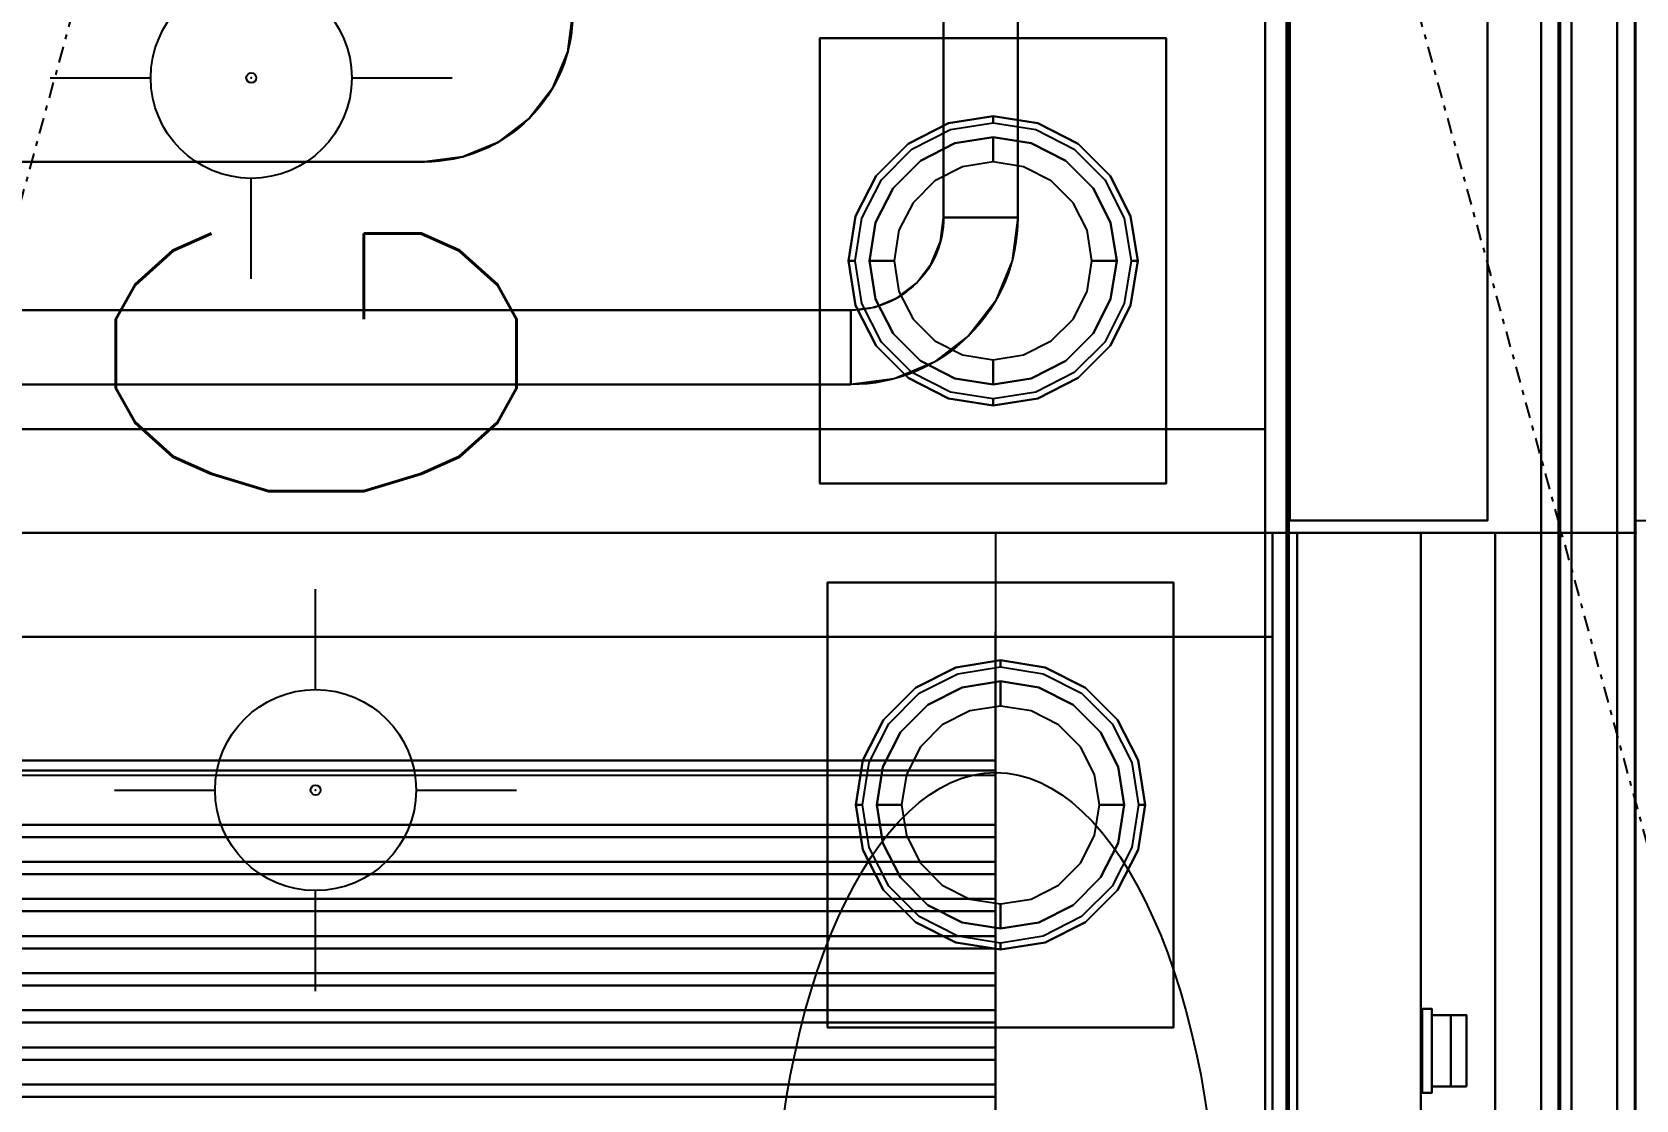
# Model space of a CAD drawing. Header units: millimetres. Extents: x 45 to 25350, y 77 to 5059.
# Drawn here: x 22190.57 to 22223, y 3807.63 to 3829.22 of the extents above; entities that cross this region are included whole.
import ezdxf

# ---------------------------------------------------------------- set-up
doc = ezdxf.new("R2010")
doc.units = ezdxf.units.MM
doc.header["$LTSCALE"] = 5
doc.linetypes.add('TRATTEGGIATA', pattern=[19.05, 12.7, -6.35])
doc.linetypes.add('TRATTO-PUNTO', pattern=[1, 0.5, -0.25, 0, -0.25])
for name, color, linetype in [('200-EquipBlack-3d', 250, 'Continuous'), ('200-EquipBlu-3d', 5, 'Continuous'), ('200-EquipBorder-2d', 9, 'Continuous'), ('200-EquipDoors-2d', 252, 'Continuous'), ('200-EquipGreen-3d', 3, 'Continuous'), ('200-EquipInternal-2d', 252, 'Continuous'), ('200-EquipRed-3d', 1, 'Continuous'), ('200-EquipSteel-3d', 9, 'Continuous'), ('250-Cwater-2d', 160, 'Continuous'), ('250-Gas-2D', 50, 'Continuous')]:
    doc.layers.add(name, color=color, linetype=linetype)
doc.layers.add('200-InsPoint-3D', color=3, linetype='Continuous', plot=False)
doc.styles.add('SIMPLEX', font='simplex')

# ---------------------------------------------------------------- blocks, each defined once
blk = doc.blocks.new('ELECTROLUX-MC7-PGRILL-HP-800')
at = {"layer": '200-EquipBlack-3d'}
for points in [[(751, -94, 930), (751, -600.5, 930), (576, -600.5, 930), (576, -94, 930)], [(751, -94, 900), (751, -600.5, 900), (576, -600.5, 900), (576, -94, 900)], [(686, -600.5, 930), (686, -94, 930), (696, -94, 930), (696, -600.5, 930)], [(686, -600.5, 930), (688.5, -600.5, 940), (688.5, -94, 940), (686, -94, 930)], [(688.5, -600.5, 940), (693.5, -600.5, 940), (693.5, -94, 940), (688.5, -94, 940)], [(696, -600.5, 930), (696, -94, 930), (693.5, -94, 940), (693.5, -600.5, 940)], [(701, -600.5, 930), (701, -94, 930), (711, -94, 930), (711, -600.5, 930)], [(701, -600.5, 930), (703.5, -600.5, 940), (703.5, -94, 940), (701, -94, 930)], [(703.5, -600.5, 940), (708.5, -600.5, 940), (708.5, -94, 940), (703.5, -94, 940)], [(711, -600.5, 930), (711, -94, 930), (708.5, -94, 940), (708.5, -600.5, 940)], [(716, -600.5, 930), (716, -94, 930), (726, -94, 930), (726, -600.5, 930)], [(716, -600.5, 930), (718.5, -600.5, 940), (718.5, -94, 940), (716, -94, 930)], [(718.5, -600.5, 940), (723.5, -600.5, 940), (723.5, -94, 940), (718.5, -94, 940)], [(726, -600.5, 930), (726, -94, 930), (723.5, -94, 940), (723.5, -600.5, 940)], [(731, -600.5, 930), (731, -94, 930), (741, -94, 930), (741, -600.5, 930)], [(731, -600.5, 930), (733.5, -600.5, 940), (733.5, -94, 940), (731, -94, 930)], [(733.5, -600.5, 940), (738.5, -600.5, 940), (738.5, -94, 940), (733.5, -94, 940)], [(741, -600.5, 930), (741, -94, 930), (738.5, -94, 940), (738.5, -600.5, 940)], [(576, -600.5, 930), (576, -600.5, 900), (751, -600.5, 900), (751, -600.5, 930)], [(686, -600.5, 930), (688.5, -600.5, 940), (693.5, -600.5, 940), (696, -600.5, 930)], [(701, -600.5, 930), (703.5, -600.5, 940), (708.5, -600.5, 940), (711, -600.5, 930)], [(716, -600.5, 930), (718.5, -600.5, 940), (723.5, -600.5, 940), (726, -600.5, 930)], [(731, -600.5, 930), (733.5, -600.5, 940), (738.5, -600.5, 940), (741, -600.5, 930)]]:
    blk.add_3dface(points, dxfattribs=at)
at = {"layer": '200-EquipInternal-2d'}
for p, q in [((686, -600.5), (686, -94)), ((696, -94), (696, -600.5)), ((701, -600.5), (701, -94)), ((711, -94), (711, -600.5)), ((716, -600.5), (716, -94)), ((726, -94), (726, -600.5)), ((731, -600.5), (731, -94)), ((741, -94), (741, -600.5)), ((751, -94), (751, -600.5)), ((800, -600.5), (0, -600.5)), ((800, -600.5), (0, -600.5)), ((751, -600.5), (566, -600.5)), ((566, -600.5), (751, -600.5)), ((576, -600.5), (751, -600.5)), ((595, -600.5), (780, -600.5))]:
    blk.add_line(p, q, dxfattribs=at)
at = {"layer": '200-EquipSteel-3d'}
for points in [[(0, -655, 900), (800, -655, 900), (800, -80.5, 900), (0, -80.5, 900)], [(752, -600.5, 900), (752, -82, 900), (754, -82, 900), (754, -600.5, 900)], [(752, -82, 1005), (752, -600.5, 985), (754, -600.5, 985), (754, -82, 1005)], [(752, -82, 900), (752, -82, 1005), (752, -600.5, 985), (752, -600.5, 900)], [(754, -82, 900), (754, -82, 1005), (754, -600.5, 985), (754, -600.5, 900)], [(752, -600.5, 985), (752, -600.5, 900), (754, -600.5, 900), (754, -600.5, 985)]]:
    blk.add_3dface(points, dxfattribs=at)
blk = doc.blocks.new('ELECTROLUX-MC-CRUSCOTTO800')
at = {"layer": '200-EquipBorder-2d'}
for p in [(800, 0), (0, -75)]:
    blk.add_line(p, (800, -75), dxfattribs=at)
at = {"layer": '200-EquipSteel-3d'}
for points in [[(0, -55.83, 654.41), (0, 0, 660.54), (800, 0, 660.54), (800, -55.83, 654.41)], [(0, 0, 660.54), (0, 0, 900), (800, 0, 900), (800, 0, 660.54)], [(0, 0, 900), (0, -62, 900), (800, -62, 900), (800, 0, 900)], [(0, -4.32, 810.26), (0, -59.37, 692.2), (800, -59.37, 692.2), (800, -4.32, 810.26)], [(0, -71.19, 877.81), (0, -4.82, 813.08), (800, -4.82, 813.08), (800, -71.19, 877.81)], [(0, -59.7, 690.72), (0, -59.7, 657.89), (800, -59.7, 657.89), (800, -59.7, 690.72)], [(0, -74.75, 884.46), (0, -71.19, 877.81), (800, -71.19, 877.81), (800, -74.75, 884.46)]]:
    blk.add_3dface(points, dxfattribs=at)
for points, invisible_edges in [([(0, -4.12, 811.75), (0, -4.1, 810.99), (800, -4.1, 810.99), (800, -4.12, 811.75)], 10), ([(0, -4.1, 810.99), (0, -4.32, 810.26), (800, -4.32, 810.26), (800, -4.1, 810.99)], 8), ([(0, -4.36, 812.47), (0, -4.12, 811.75), (800, -4.12, 811.75), (800, -4.36, 812.47)], 10), ([(0, -4.82, 813.08), (0, -4.36, 812.47), (800, -4.36, 812.47), (800, -4.82, 813.08)], 2), ([(0, -57.28, 654.56), (0, -55.83, 654.41), (800, -55.83, 654.41), (800, -57.28, 654.56)], 8), ([(0, -58.54, 655.29), (0, -57.28, 654.56), (800, -57.28, 654.56), (800, -58.54, 655.29)], 10), ([(0, -59.4, 656.46), (0, -58.54, 655.29), (800, -58.54, 655.29), (800, -59.4, 656.46)], 10), ([(0, -59.37, 692.2), (0, -59.51, 691.85), (800, -59.51, 691.85), (800, -59.37, 692.2)], 2), ([(0, -59.7, 657.89), (0, -59.4, 656.46), (800, -59.4, 656.46), (800, -59.7, 657.89)], 2), ([(0, -59.51, 691.85), (0, -59.62, 691.48), (800, -59.62, 691.48), (800, -59.51, 691.85)], 10), ([(0, -59.62, 691.48), (0, -59.68, 691.11), (800, -59.68, 691.11), (800, -59.62, 691.48)], 10), ([(0, -59.68, 691.11), (0, -59.7, 690.72), (800, -59.7, 690.72), (800, -59.68, 691.11)], 8), ([(0, -62, 900), (0, -69.22, 897.81), (800, -69.22, 897.81), (800, -62, 900)], 2), ([(0, -69.22, 897.81), (0, -74.01, 891.97), (800, -74.01, 891.97), (800, -69.22, 897.81)], 10), ([(0, -74.01, 891.97), (0, -74.75, 884.46), (800, -74.75, 884.46), (800, -74.01, 891.97)], 8)]:
    blk.add_3dface(points, dxfattribs=dict(at, invisible_edges=invisible_edges))
at = {"layer": '200-InsPoint-3D'}
blk.add_point((800, -75), dxfattribs=at)
blk = doc.blocks.new('ELECTROLUX-MC7-BODY800X250')
at = {"layer": '200-EquipBorder-2d'}
blk.add_line((800, 0), (800, -655), dxfattribs=at)
at = {"layer": '200-EquipSteel-3d'}
for points, invisible_edges in [([(800, -655, 650), (800, -102, 724), (800, -2, 900), (800, -655, 900)], 3), ([(800, -102, 724), (800, -655, 650), (800, -102, 650)], 1)]:
    blk.add_3dface(points, dxfattribs=dict(at, invisible_edges=invisible_edges))
for points in [[(0, -655, 650), (0, -102, 650), (800, -102, 650), (800, -655, 650)], [(0, -655, 650), (800, -655, 650), (800, -655, 900), (0, -655, 900)]]:
    blk.add_3dface(points, dxfattribs=at)
blk = doc.blocks.new('E7GRGHGC0P')
for name, p in [('ELECTROLUX-MC7-BODY800X250', (0, 0)), ('ELECTROLUX-MC7-PGRILL-HP-800', (0, 0)), ('ELECTROLUX-MC-CRUSCOTTO800', (0, -655))]:
    blk.add_blockref(name, p)
blk = doc.blocks.new('GCON')
at = {"layer": '200-InsPoint-3D'}
blk.add_point((0, 0), dxfattribs=at)
at = {"layer": '250-Gas-2D'}
for p, q in [((0, 40.64), (0, 20.32)), ((-40.64, 0), (-20.32, 0)), ((20.32, 0), (40.64, 0)), ((0, -20.32), (0, -40.64))]:
    blk.add_line(p, q, dxfattribs=at)
for radius in [20.32, 1]:
    blk.add_circle((0, 0), radius, dxfattribs=at)
at = {"layer": '250-Gas-2D', "style": 'SIMPLEX', "flags": 8}
blk.add_attdef('G', (50.05, -40.64), '', height=81, dxfattribs=at)
blk = doc.blocks.new('ELECTROLUX-MC7-PASTACOOKER-400')
at = {"layer": '200-EquipInternal-2d'}
for points in [[(63.76, -100), (336.24, -100, -0.414214), (370, -133.76), (370, -571.24, -0.414214), (336.24, -605), (63.76, -605, -0.414214), (30, -571.24), (30, -133.76, -0.414214)], [(63.76, -115), (336.24, -115, -0.414214), (355, -133.76), (355, -571.24, -0.414214), (336.24, -590), (63.76, -590, -0.414214), (45, -571.24), (45, -133.76, -0.414214)], [(325, -155), (325, -485, -0.414214), (295, -515), (105, -515, -0.414214), (75, -485), (75, -155, -0.414214), (105, -125), (295, -125, -0.414214)]]:
    blk.add_lwpolyline(points, format="xyb", close=True, dxfattribs=at)
at = {"layer": '200-EquipSteel-3d'}
for points, invisible_edges in [([(0, -80.5, 900), (30, -133.76, 900), (30, -571.24, 900), (0, -655, 900)], 5), ([(45, -133.76, 890), (45, -571.24, 890), (75, -485, 890), (75, -155, 890)], 10), ([(76.02, -492.76, 890), (75, -485, 890), (45, -571.24, 890), (45.64, -576.09, 890)], 10), ([(76.02, -492.76, 680), (75, -485, 680), (75, -485, 890), (76.02, -492.76, 890)], 8), ([(79.02, -500, 890), (76.02, -492.76, 890), (45.64, -576.09, 890), (47.51, -580.62, 890)], 10), ([(79.02, -500, 680), (76.02, -492.76, 680), (76.02, -492.76, 890), (79.02, -500, 890)], 10), ([(83.79, -506.21, 890), (79.02, -500, 890), (47.51, -580.62, 890), (50.5, -584.5, 890)], 10), ([(83.79, -506.21, 680), (79.02, -500, 680), (79.02, -500, 890), (83.79, -506.21, 890)], 10), ([(90, -510.98, 890), (83.79, -506.21, 890), (50.5, -584.5, 890), (54.38, -587.49, 890)], 10), ([(90, -510.98, 680), (83.79, -506.21, 680), (83.79, -506.21, 890), (90, -510.98, 890)], 10), ([(97.24, -513.98, 890), (90, -510.98, 890), (54.38, -587.49, 890), (58.91, -589.36, 890)], 10), ([(97.24, -513.98, 680), (90, -510.98, 680), (90, -510.98, 890), (97.24, -513.98, 890)], 10), ([(105, -515, 890), (97.24, -513.98, 890), (58.91, -589.36, 890), (63.76, -590, 890)], 10), ([(105, -515, 890), (295, -515, 890), (336.24, -590, 890), (63.76, -590, 890)], 10), ([(105, -515, 680), (97.24, -513.98, 680), (97.24, -513.98, 890), (105, -515, 890)], 2), ([(31.15, -579.97, 900), (30, -571.24, 900), (0, -655, 900)], 10), ([(31.15, -579.97, 900), (30, -571.24, 900), (45, -571.24, 890), (45.64, -576.09, 890)], 8), ([(34.52, -588.12, 900), (31.15, -579.97, 900), (45.64, -576.09, 890), (47.51, -580.62, 890)], 10), ([(34.52, -588.12, 900), (31.15, -579.97, 900), (0, -655, 900)], 10), ([(39.89, -595.11, 900), (34.52, -588.12, 900), (47.51, -580.62, 890), (50.5, -584.5, 890)], 10), ([(46.88, -600.48, 900), (39.89, -595.11, 900), (50.5, -584.5, 890), (54.38, -587.49, 890)], 10), ([(39.89, -595.11, 900), (34.52, -588.12, 900), (0, -655, 900)], 10), ([(55.03, -603.85, 900), (46.88, -600.48, 900), (54.38, -587.49, 890), (58.91, -589.36, 890)], 10), ([(63.76, -605, 900), (55.03, -603.85, 900), (58.91, -589.36, 890), (63.76, -590, 890)], 2), ([(46.88, -600.48, 900), (39.89, -595.11, 900), (0, -655, 900)], 10), ([(55.03, -603.85, 900), (46.88, -600.48, 900), (0, -655, 900)], 10), ([(63.76, -605, 900), (55.03, -603.85, 900), (0, -655, 900)], 10), ([(0, -655, 900), (63.76, -605, 900), (336.24, -605, 900), (400, -655, 900)], 5)]:
    blk.add_3dface(points, dxfattribs=dict(at, invisible_edges=invisible_edges))
for points in [[(45, -571.24, 890), (30, -571.24, 900), (30, -133.76, 900), (45, -133.76, 890)], [(75, -485, 680), (75, -155, 680), (75, -155, 890), (75, -485, 890)], [(63.76, -605, 900), (63.76, -590, 890), (336.24, -590, 890), (336.24, -605, 900)]]:
    blk.add_3dface(points, dxfattribs=at)
blk = doc.blocks.new('ELECTROLUX-MC-CRUSCOTTO400')
at = {"layer": '200-EquipBorder-2d'}
for p, q in [((0, 0), (0, -75)), ((400, 0), (400, -75)), ((0, -75), (400, -75))]:
    blk.add_line(p, q, dxfattribs=at)
at = {"layer": '200-EquipSteel-3d'}
for points in [[(0, -55.83, 654.41), (0, 0, 660.54), (400, 0, 660.54), (400, -55.83, 654.41)], [(0, 0, 660.54), (0, 0, 900), (400, 0, 900), (400, 0, 660.54)], [(0, 0, 900), (0, -62, 900), (400, -62, 900), (400, 0, 900)], [(0, -4.32, 810.26), (0, -59.37, 692.2), (400, -59.37, 692.2), (400, -4.32, 810.26)], [(0, -71.19, 877.81), (0, -4.82, 813.08), (400, -4.82, 813.08), (400, -71.19, 877.81)], [(0, -59.7, 690.72), (0, -59.7, 657.89), (400, -59.7, 657.89), (400, -59.7, 690.72)], [(0, -74.75, 884.46), (0, -71.19, 877.81), (400, -71.19, 877.81), (400, -74.75, 884.46)]]:
    blk.add_3dface(points, dxfattribs=at)
for points, invisible_edges in [([(0, -4.12, 811.75), (0, -4.1, 810.99), (400, -4.1, 810.99), (400, -4.12, 811.75)], 10), ([(0, -4.1, 810.99), (0, -4.32, 810.26), (400, -4.32, 810.26), (400, -4.1, 810.99)], 8), ([(0, -4.36, 812.47), (0, -4.12, 811.75), (400, -4.12, 811.75), (400, -4.36, 812.47)], 10), ([(0, -4.82, 813.08), (0, -4.36, 812.47), (400, -4.36, 812.47), (400, -4.82, 813.08)], 2), ([(0, -57.28, 654.56), (0, -55.83, 654.41), (400, -55.83, 654.41), (400, -57.28, 654.56)], 8), ([(0, -58.54, 655.29), (0, -57.28, 654.56), (400, -57.28, 654.56), (400, -58.54, 655.29)], 10), ([(0, -59.4, 656.46), (0, -58.54, 655.29), (400, -58.54, 655.29), (400, -59.4, 656.46)], 10), ([(0, -59.37, 692.2), (0, -59.51, 691.85), (400, -59.51, 691.85), (400, -59.37, 692.2)], 2), ([(0, -59.7, 657.89), (0, -59.4, 656.46), (400, -59.4, 656.46), (400, -59.7, 657.89)], 2), ([(0, -59.51, 691.85), (0, -59.62, 691.48), (400, -59.62, 691.48), (400, -59.51, 691.85)], 10), ([(0, -59.62, 691.48), (0, -59.68, 691.11), (400, -59.68, 691.11), (400, -59.62, 691.48)], 10), ([(0, -59.68, 691.11), (0, -59.7, 690.72), (400, -59.7, 690.72), (400, -59.68, 691.11)], 8), ([(0, -62, 900), (0, -69.22, 897.81), (400, -69.22, 897.81), (400, -62, 900)], 2), ([(0, -69.22, 897.81), (0, -74.01, 891.97), (400, -74.01, 891.97), (400, -69.22, 897.81)], 10), ([(0, -74.01, 891.97), (0, -74.75, 884.46), (400, -74.75, 884.46), (400, -74.01, 891.97)], 8)]:
    blk.add_3dface(points, dxfattribs=dict(at, invisible_edges=invisible_edges))
at = {"layer": '200-InsPoint-3D'}
for p in [(0, -75), (400, -75)]:
    blk.add_point(p, dxfattribs=at)
blk = doc.blocks.new('ELECTROLUX-MC7-BODYTOP400')
at = {"layer": '200-EquipBorder-2d'}
blk.add_line((0, -655), (0, 0), dxfattribs=at)
at = {"layer": '200-EquipSteel-3d'}
for points in [[(0, -655, 650), (0, -2, 650), (400, -2, 650), (400, -655, 650)], [(0, -655, 650), (0, -655, 900), (0, -2, 900), (0, -2, 650)], [(0, -655, 650), (400, -655, 650), (400, -655, 900), (0, -655, 900)]]:
    blk.add_3dface(points, dxfattribs=at)
blk = doc.blocks.new('ELECTROLUX-MC-PORTASINISTRA400')
at = {"layer": '200-EquipDoors-2d', "extrusion": (-1, 0, 0)}
blk.add_line((0, 0), (0, -365), dxfattribs=at)
at = {"layer": '200-EquipDoors-2d'}
blk.add_arc((0, 30), 395, 270, 355.6442, dxfattribs=at)
at = {"layer": '200-EquipSteel-3d'}
for points in [[(0, 70, 205), (0, 70, 650), (395, 70, 650), (395, 70, 205)], [(0, 70, 650), (0, 30, 650), (395, 30, 650), (395, 70, 650)], [(0, 30, 205), (0, 70, 205), (395, 70, 205), (395, 30, 205)], [(0, 70, 650), (0, 30, 650), (0, 30, 205), (0, 70, 205)]]:
    blk.add_3dface(points, dxfattribs=at)
at = {"layer": '200-EquipSteel-3d', "invisible_edges": 5}
for points in [[(100, 30, 565), (0, 30, 205), (395, 30, 205), (295, 30, 565)], [(0, 30, 650), (100, 30, 635), (100, 30, 565), (0, 30, 205)], [(0, 30, 650), (100, 30, 635), (295, 30, 635), (395, 30, 650)]]:
    blk.add_3dface(points, dxfattribs=at)
blk = doc.blocks.new('ELECTROLUX-MC-LEG200')
at = {"layer": '200-EquipSteel-3d'}
for points in [[(-45, -35, 198), (-45, 35, 198), (45, 35, 198), (45, -35, 198)], [(-45, -35, 200), (45, -35, 200), (45, 35, 200), (-45, 35, 200)], [(-45, 35, 198), (-45, 35, 200), (45, 35, 200), (45, 35, 198)], [(-45, -35, 198), (-45, -35, 200), (-45, 35, 200), (-45, 35, 198)], [(45, -35, 198), (45, 35, 198), (45, 35, 200), (45, -35, 200)], [(-45, -35, 198), (45, -35, 198), (45, -35, 200), (-45, -35, 200)]]:
    blk.add_3dface(points, dxfattribs=at)
for points, invisible_edges in [([(-9.04, 27.82, 198), (-9.04, 27.82, 71), (0, 29.25, 71), (0, 29.25, 198)], 1), ([(-9.04, 27.82, 71), (-8.62, 26.54, 66), (0, 27.91, 66), (0, 29.25, 71)], 1), ([(0, 29.25, 198), (0, 29.25, 71), (9.04, 27.82, 71), (9.04, 27.82, 198)], 4), ([(0, 29.25, 71), (0, 27.91, 66), (8.62, 26.54, 66), (9.04, 27.82, 71)], 4), ([(-17.19, 23.66, 198), (-17.19, 23.66, 71), (-9.04, 27.82, 71), (-9.04, 27.82, 198)], 5), ([(-17.19, 23.66, 71), (-16.41, 22.58, 66), (-8.62, 26.54, 66), (-9.04, 27.82, 71)], 5), ([(9.04, 27.82, 71), (8.62, 26.54, 66), (16.41, 22.58, 66), (17.19, 23.66, 71)], 5), ([(9.04, 27.82, 198), (9.04, 27.82, 71), (17.19, 23.66, 71), (17.19, 23.66, 198)], 5), ([(-23.66, 17.19, 198), (-23.66, 17.19, 71), (-17.19, 23.66, 71), (-17.19, 23.66, 198)], 5), ([(-23.66, 17.19, 71), (-22.58, 16.41, 66), (-16.41, 22.58, 66), (-17.19, 23.66, 71)], 5), ([(-7.73, 23.78, 66), (-7.73, 23.78, 5), (-14.69, 20.23, 5), (-14.69, 20.23, 66)], 5), ([(-7.73, 23.78, 5), (-7.27, 22.38, 1.46), (-13.83, 19.04, 1.46), (-14.69, 20.23, 5)], 7), ([(0, 25, 66), (0, 25, 5), (-7.73, 23.78, 5), (-7.73, 23.78, 66)], 4), ([(0, 25, 5), (0, 23.54, 1.46), (-7.27, 22.38, 1.46), (-7.73, 23.78, 5)], 6), ([(0, 23.54, 1.46), (0, 20), (-6.18, 19.02), (-7.27, 22.38, 1.46)], 12), ([(7.73, 23.78, 66), (7.73, 23.78, 5), (0, 25, 5), (0, 25, 66)], 1), ([(7.73, 23.78, 5), (7.27, 22.38, 1.46), (0, 23.54, 1.46), (0, 25, 5)], 3), ([(7.27, 22.38, 1.46), (6.18, 19.02), (0, 20), (0, 23.54, 1.46)], 9), ([(14.69, 20.23, 5), (13.83, 19.04, 1.46), (7.27, 22.38, 1.46), (7.73, 23.78, 5)], 7), ([(14.69, 20.23, 66), (14.69, 20.23, 5), (7.73, 23.78, 5), (7.73, 23.78, 66)], 5), ([(17.19, 23.66, 71), (16.41, 22.58, 66), (22.58, 16.41, 66), (23.66, 17.19, 71)], 5), ([(17.19, 23.66, 198), (17.19, 23.66, 71), (23.66, 17.19, 71), (23.66, 17.19, 198)], 5), ([(-14.69, 20.23, 66), (-14.69, 20.23, 5), (-20.23, 14.69, 5), (-20.23, 14.69, 66)], 5), ([(-14.69, 20.23, 5), (-13.83, 19.04, 1.46), (-19.04, 13.83, 1.46), (-20.23, 14.69, 5)], 7), ([(-7.27, 22.38, 1.46), (-6.18, 19.02), (-11.76, 16.18), (-13.83, 19.04, 1.46)], 13), ([(13.83, 19.04, 1.46), (11.76, 16.18), (6.18, 19.02), (7.27, 22.38, 1.46)], 13), ([(20.23, 14.69, 5), (19.04, 13.83, 1.46), (13.83, 19.04, 1.46), (14.69, 20.23, 5)], 7), ([(20.23, 14.69, 66), (20.23, 14.69, 5), (14.69, 20.23, 5), (14.69, 20.23, 66)], 5), ([(-27.82, 9.04, 198), (-27.82, 9.04, 71), (-23.66, 17.19, 71), (-23.66, 17.19, 198)], 5), ([(-27.82, 9.04, 71), (-26.54, 8.62, 66), (-22.58, 16.41, 66), (-23.66, 17.19, 71)], 5), ([(-13.83, 19.04, 1.46), (-11.76, 16.18), (-16.18, 11.76), (-19.04, 13.83, 1.46)], 13), ([(19.04, 13.83, 1.46), (16.18, 11.76), (11.76, 16.18), (13.83, 19.04, 1.46)], 13), ([(23.66, 17.19, 71), (22.58, 16.41, 66), (26.54, 8.62, 66), (27.82, 9.04, 71)], 5), ([(23.66, 17.19, 198), (23.66, 17.19, 71), (27.82, 9.04, 71), (27.82, 9.04, 198)], 5), ([(-20.23, 14.69, 66), (-20.23, 14.69, 5), (-23.78, 7.73, 5), (-23.78, 7.73, 66)], 5), ([(-20.23, 14.69, 5), (-19.04, 13.83, 1.46), (-22.38, 7.27, 1.46), (-23.78, 7.73, 5)], 7), ([(-19.04, 13.83, 1.46), (-16.18, 11.76), (-19.02, 6.18), (-22.38, 7.27, 1.46)], 13), ([(22.38, 7.27, 1.46), (19.02, 6.18), (16.18, 11.76), (19.04, 13.83, 1.46)], 13), ([(23.78, 7.73, 5), (22.38, 7.27, 1.46), (19.04, 13.83, 1.46), (20.23, 14.69, 5)], 7), ([(23.78, 7.73, 66), (23.78, 7.73, 5), (20.23, 14.69, 5), (20.23, 14.69, 66)], 5), ([(-29.25, 0, 198), (-29.25, 0, 71), (-27.82, 9.04, 71), (-27.82, 9.04, 198)], 4), ([(-29.25, 0, 71), (-27.91, 0, 66), (-26.54, 8.62, 66), (-27.82, 9.04, 71)], 4), ([(-23.78, 7.73, 66), (-23.78, 7.73, 5), (-25, 0, 5), (-25, 0, 66)], 1), ([(-23.78, 7.73, 5), (-22.38, 7.27, 1.46), (-23.54, 0, 1.46), (-25, 0, 5)], 3), ([(-22.38, 7.27, 1.46), (-19.02, 6.18), (-20, 0), (-23.54, 0, 1.46)], 9), ([(23.54, 0, 1.46), (20, 0), (19.02, 6.18), (22.38, 7.27, 1.46)], 12), ([(25, 0, 5), (23.54, 0, 1.46), (22.38, 7.27, 1.46), (23.78, 7.73, 5)], 6), ([(25, 0, 66), (25, 0, 5), (23.78, 7.73, 5), (23.78, 7.73, 66)], 4), ([(27.82, 9.04, 71), (26.54, 8.62, 66), (27.91, 0, 66), (29.25, 0, 71)], 1), ([(27.82, 9.04, 198), (27.82, 9.04, 71), (29.25, 0, 71), (29.25, 0, 198)], 1), ([(-27.82, -9.04, 198), (-27.82, -9.04, 71), (-29.25, 0, 71), (-29.25, 0, 198)], 1), ([(-27.82, -9.04, 71), (-26.54, -8.62, 66), (-27.91, 0, 66), (-29.25, 0, 71)], 1), ([(-25, 0, 66), (-25, 0, 5), (-23.78, -7.73, 5), (-23.78, -7.73, 66)], 4), ([(-25, 0, 5), (-23.54, 0, 1.46), (-22.38, -7.27, 1.46), (-23.78, -7.73, 5)], 6), ([(-23.54, 0, 1.46), (-20, 0), (-19.02, -6.18), (-22.38, -7.27, 1.46)], 12), ([(22.38, -7.27, 1.46), (19.02, -6.18), (20, 0), (23.54, 0, 1.46)], 9), ([(23.78, -7.73, 5), (22.38, -7.27, 1.46), (23.54, 0, 1.46), (25, 0, 5)], 3), ([(23.78, -7.73, 66), (23.78, -7.73, 5), (25, 0, 5), (25, 0, 66)], 1), ([(29.25, 0, 71), (27.91, 0, 66), (26.54, -8.62, 66), (27.82, -9.04, 71)], 4), ([(29.25, 0, 198), (29.25, 0, 71), (27.82, -9.04, 71), (27.82, -9.04, 198)], 4), ([(-22.38, -7.27, 1.46), (-19.02, -6.18), (-16.18, -11.76), (-19.04, -13.83, 1.46)], 13), ([(19.04, -13.83, 1.46), (16.18, -11.76), (19.02, -6.18), (22.38, -7.27, 1.46)], 13), ([(-23.66, -17.19, 71), (-22.58, -16.41, 66), (-26.54, -8.62, 66), (-27.82, -9.04, 71)], 5), ([(-23.66, -17.19, 198), (-23.66, -17.19, 71), (-27.82, -9.04, 71), (-27.82, -9.04, 198)], 5), ([(-23.78, -7.73, 5), (-22.38, -7.27, 1.46), (-19.04, -13.83, 1.46), (-20.23, -14.69, 5)], 7), ([(-23.78, -7.73, 66), (-23.78, -7.73, 5), (-20.23, -14.69, 5), (-20.23, -14.69, 66)], 5), ([(20.23, -14.69, 5), (19.04, -13.83, 1.46), (22.38, -7.27, 1.46), (23.78, -7.73, 5)], 7), ([(20.23, -14.69, 66), (20.23, -14.69, 5), (23.78, -7.73, 5), (23.78, -7.73, 66)], 5), ([(27.82, -9.04, 71), (26.54, -8.62, 66), (22.58, -16.41, 66), (23.66, -17.19, 71)], 5), ([(27.82, -9.04, 198), (27.82, -9.04, 71), (23.66, -17.19, 71), (23.66, -17.19, 198)], 5), ([(-19.04, -13.83, 1.46), (-16.18, -11.76), (-11.76, -16.18), (-13.83, -19.04, 1.46)], 13), ([(13.83, -19.04, 1.46), (11.76, -16.18), (16.18, -11.76), (19.04, -13.83, 1.46)], 13), ([(-20.23, -14.69, 5), (-19.04, -13.83, 1.46), (-13.83, -19.04, 1.46), (-14.69, -20.23, 5)], 7), ([(-20.23, -14.69, 66), (-20.23, -14.69, 5), (-14.69, -20.23, 5), (-14.69, -20.23, 66)], 5), ([(-13.83, -19.04, 1.46), (-11.76, -16.18), (-6.18, -19.02), (-7.27, -22.38, 1.46)], 13), ([(7.27, -22.38, 1.46), (6.18, -19.02), (11.76, -16.18), (13.83, -19.04, 1.46)], 13), ([(14.69, -20.23, 5), (13.83, -19.04, 1.46), (19.04, -13.83, 1.46), (20.23, -14.69, 5)], 7), ([(14.69, -20.23, 66), (14.69, -20.23, 5), (20.23, -14.69, 5), (20.23, -14.69, 66)], 5), ([(-17.19, -23.66, 71), (-16.41, -22.58, 66), (-22.58, -16.41, 66), (-23.66, -17.19, 71)], 5), ([(-17.19, -23.66, 198), (-17.19, -23.66, 71), (-23.66, -17.19, 71), (-23.66, -17.19, 198)], 5), ([(-14.69, -20.23, 5), (-13.83, -19.04, 1.46), (-7.27, -22.38, 1.46), (-7.73, -23.78, 5)], 7), ([(-7.27, -22.38, 1.46), (-6.18, -19.02), (0, -20), (0, -23.54, 1.46)], 9), ([(0, -23.54, 1.46), (0, -20), (6.18, -19.02), (7.27, -22.38, 1.46)], 12), ([(7.73, -23.78, 5), (7.27, -22.38, 1.46), (13.83, -19.04, 1.46), (14.69, -20.23, 5)], 7), ([(23.66, -17.19, 71), (22.58, -16.41, 66), (16.41, -22.58, 66), (17.19, -23.66, 71)], 5), ([(23.66, -17.19, 198), (23.66, -17.19, 71), (17.19, -23.66, 71), (17.19, -23.66, 198)], 5), ([(-9.04, -27.82, 71), (-8.62, -26.54, 66), (-16.41, -22.58, 66), (-17.19, -23.66, 71)], 5), ([(-14.69, -20.23, 66), (-14.69, -20.23, 5), (-7.73, -23.78, 5), (-7.73, -23.78, 66)], 5), ([(-7.73, -23.78, 5), (-7.27, -22.38, 1.46), (0, -23.54, 1.46), (0, -25, 5)], 3), ([(0, -25, 5), (0, -23.54, 1.46), (7.27, -22.38, 1.46), (7.73, -23.78, 5)], 6), ([(7.73, -23.78, 66), (7.73, -23.78, 5), (14.69, -20.23, 5), (14.69, -20.23, 66)], 5), ([(17.19, -23.66, 71), (16.41, -22.58, 66), (8.62, -26.54, 66), (9.04, -27.82, 71)], 5), ([(-9.04, -27.82, 198), (-9.04, -27.82, 71), (-17.19, -23.66, 71), (-17.19, -23.66, 198)], 5), ([(-7.73, -23.78, 66), (-7.73, -23.78, 5), (0, -25, 5), (0, -25, 66)], 1), ([(0, -25, 66), (0, -25, 5), (7.73, -23.78, 5), (7.73, -23.78, 66)], 4), ([(17.19, -23.66, 198), (17.19, -23.66, 71), (9.04, -27.82, 71), (9.04, -27.82, 198)], 5), ([(0, -29.25, 71), (0, -27.91, 66), (-8.62, -26.54, 66), (-9.04, -27.82, 71)], 4), ([(0, -29.25, 198), (0, -29.25, 71), (-9.04, -27.82, 71), (-9.04, -27.82, 198)], 4), ([(9.04, -27.82, 71), (8.62, -26.54, 66), (0, -27.91, 66), (0, -29.25, 71)], 1), ([(9.04, -27.82, 198), (9.04, -27.82, 71), (0, -29.25, 71), (0, -29.25, 198)], 1)]:
    blk.add_3dface(points, dxfattribs=dict(at, invisible_edges=invisible_edges))
blk = doc.blocks.new('ELECTROLUX-MC7-BODY400X600')
at = {"layer": '200-EquipSteel-3d'}
for points in [[(0, -655, 650), (0, -655, 200), (0, -2, 200), (0, -2, 650)], [(0, -655, 200), (21, -655, 200), (21, -2, 200), (0, -2, 200)], [(21, -655, 245), (379, -655, 245), (379, -2, 245), (21, -2, 245)], [(21, -655, 650), (21, -655, 200), (21, -2, 200), (21, -2, 650)], [(21, -655, 200), (379, -655, 200), (379, -2, 200), (21, -2, 200)], [(379, -655, 605), (21, -655, 605), (21, -2, 605), (379, -2, 605)], [(21, -655, 200), (0, -655, 200), (0, -655, 650), (21, -655, 650)], [(21, -655, 200), (379, -655, 200), (379, -655, 245), (21, -655, 245)], [(21, -655, 605), (379, -655, 605), (379, -655, 650), (21, -655, 650)]]:
    blk.add_3dface(points, dxfattribs=at)
blk.add_blockref('ELECTROLUX-MC-LEG200', (55, -600))
blk = doc.blocks.new('E7PCED1KF0')
for name, p in [('ELECTROLUX-MC7-BODYTOP400', (0, 0)), ('ELECTROLUX-MC7-BODY400X600', (0, 0)), ('ELECTROLUX-MC7-PASTACOOKER-400', (0, 0)), ('ELECTROLUX-MC-CRUSCOTTO400', (0, -655)), ('ELECTROLUX-MC-PORTASINISTRA400', (2.5, -730))]:
    blk.add_blockref(name, p)
blk = doc.blocks.new('CCON')
at = {"layer": '250-Cwater-2d'}
for p, q in [((0, 40.64), (0, 20.32)), ((-40.64, 0), (-20.32, 0)), ((20.32, 0), (40.64, 0)), ((0, -20.32), (0, -40.64))]:
    blk.add_line(p, q, dxfattribs=at)
for radius in [20.32, 1]:
    blk.add_circle((0, 0), radius, dxfattribs=at)
blk.add_point((0, 0), dxfattribs=at)
at = {"layer": '250-Cwater-2d', "style": 'SIMPLEX', "flags": 8}
blk.add_attdef('CW', (56.46, -40.64), '', height=81, dxfattribs=at)
blk = doc.blocks.new('ZNS-MC-BASECONTRPAN')
at = {"layer": '200-EquipBlu-3d', "ltscale": 0.7}
blk.add_3dface([(44.98, -3.6, -29.6), (57.17, -3.6, -29.6), (57.17, -3.6, -39.98), (44.98, -3.6, -39.98)], dxfattribs=at)
at = {"layer": '200-EquipGreen-3d', "ltscale": 0.7}
blk.add_3dface([(104.14, -3.6, -31.04), (111.14, -3.6, -31.04), (111.14, -3.6, -39.04), (104.14, -3.6, -39.04)], dxfattribs=at)
at = {"layer": '200-EquipRed-3d'}
for points, invisible_edges in [([(192.09, -6.06, -35), (192.09, -2.22, -35), (192.09, -2.22, -23.78), (192.09, -9.26, -23.78)], 1), ([(192.09, -2.22, -35), (206.53, -2.22, -35), (206.53, -2.22, -23.78), (192.09, -2.22, -23.78)], 1), ([(192.09, -6.06, -35), (206.53, -6.06, -35), (206.53, -2.22, -35), (192.09, -2.22, -35)], 15), ([(192.09, -6.06, -46.22), (192.09, -2.22, -46.22), (192.09, -2.22, -35), (192.09, -6.06, -35)], 4), ([(192.09, -2.22, -46.22), (206.53, -2.22, -46.22), (206.53, -2.22, -35), (192.09, -2.22, -35)], 4), ([(192.09, -6.06, -35), (192.09, -2.22, -35), (206.53, -2.22, -35), (206.53, -6.06, -35)], 15), ([(206.53, -6.06, -35), (206.53, -9.26, -23.78), (206.53, -2.22, -23.78), (206.53, -2.22, -35)], 8), ([(206.53, -6.06, -46.22), (206.53, -6.06, -35), (206.53, -2.22, -35), (206.53, -2.22, -46.22)], 2), ([(192.09, -6.06, -35), (192.09, -9.26, -23.78), (206.53, -9.26, -23.78), (206.53, -6.06, -35)], 8), ([(192.09, -6.06, -46.22), (192.09, -6.06, -35), (206.53, -6.06, -35), (206.53, -6.06, -46.22)], 2)]:
    blk.add_3dface(points, dxfattribs=dict(at, invisible_edges=invisible_edges))
for points in [[(192.09, -9.26, -23.78), (192.09, -2.22, -23.78), (206.53, -2.22, -23.78), (206.53, -9.26, -23.78)], [(192.09, -6.06, -46.22), (206.53, -6.06, -46.22), (206.53, -2.22, -46.22), (192.09, -2.22, -46.22)]]:
    blk.add_3dface(points, dxfattribs=at)
at = {"layer": '200-EquipRed-3d', "ltscale": 0.7}
blk.add_3dface([(61.85, -3.6, -30.11), (101.14, -3.6, -30.11), (101.14, -3.6, -39.98), (61.85, -3.6, -39.98)], dxfattribs=at)
at = {"layer": '200-EquipSteel-3d'}
blk.add_3dface([(0, 0, -85), (0, 0, 0), (304, 0, 0), (304, 0, -85)], dxfattribs=at)
at = {"layer": '200-EquipBlack-3d', "ltscale": 0.7}
mesh = blk.add_polyface(dxfattribs=at)
corners = [(39.12, -3.3, -47.5), (114.12, -3.3, -47.5), (114.12, -0.3, -47.5), (39.12, -0.3, -47.5), (39.12, -3.3, -22.5), (114.12, -3.3, -22.5), (114.12, -0.3, -22.5), (39.12, -0.3, -22.5)]
mesh.append_faces([[corners[k] for k in face] for face in [(0, 3, 2, 1), (4, 5, 6, 7), (0, 1, 5, 4), (3, 7, 6, 2), (0, 4, 7, 3), (1, 2, 6, 5)]])
at = {"layer": '200-EquipBlack-3d'}
mesh = blk.add_polyface(dxfattribs=at)
corners = [(190.81, -2.22, -47.5), (190.81, -2.22, -22.5), (190.81, -0.3, -22.5), (190.81, -0.3, -47.5), (207.81, -2.22, -47.5), (207.81, -2.22, -22.5), (207.81, -0.3, -22.5), (207.81, -0.3, -47.5)]
mesh.append_faces([[corners[k] for k in face] for face in [(0, 3, 2, 1), (4, 5, 6, 7), (0, 1, 5, 4), (3, 7, 6, 2), (0, 4, 7, 3), (1, 2, 6, 5)]])
blk = doc.blocks.new('ZNS-MC-BASEREFUNIT')
at = {"layer": '200-EquipSteel-3d'}
for points in [[(0, 70, 155), (0, 70, 600), (304, 70, 600), (304, 70, 155)], [(0, 70, 600), (0, 30, 600), (304, 30, 600), (304, 70, 600)], [(0, 30, 155), (0, 70, 155), (304, 70, 155), (304, 30, 155)], [(304, 30, 500), (0, 30, 500), (0, 45, 500), (304, 45, 500)], [(0, 45, 500), (0, 45, 585), (304, 45, 585), (304, 45, 500)], [(0, 30, 585), (0, 45, 585), (304, 45, 585), (304, 30, 585)], [(0, 30, 500), (0, 30, 155), (304, 30, 155), (304, 30, 500)], [(304, 30, 600), (0, 30, 600), (0, 30, 585), (304, 30, 585)]]:
    blk.add_3dface(points, dxfattribs=at)
for points, invisible_edges in [([(0, 45, 585), (0, 70, 600), (0, 70, 155), (0, 45, 500)], 5), ([(0, 45, 500), (0, 30, 500), (0, 30, 155), (0, 70, 155)], 8), ([(0, 70, 600), (0, 45, 585), (0, 30, 585), (0, 30, 600)], 1), ([(304, 45, 585), (304, 70, 600), (304, 70, 155), (304, 45, 500)], 5), ([(304, 45, 500), (304, 30, 500), (304, 30, 155), (304, 70, 155)], 8), ([(304, 70, 600), (304, 45, 585), (304, 30, 585), (304, 30, 600)], 1)]:
    blk.add_3dface(points, dxfattribs=dict(at, invisible_edges=invisible_edges))
blk = doc.blocks.new('PQ-MC-LEG200')
at = {"layer": '200-EquipSteel-3d'}
for points in [[(-45, -35, 198), (-45, 35, 198), (45, 35, 198), (45, -35, 198)], [(-45, -35, 200), (45, -35, 200), (45, 35, 200), (-45, 35, 200)], [(-45, 35, 198), (-45, 35, 200), (45, 35, 200), (45, 35, 198)], [(-45, -35, 198), (-45, -35, 200), (-45, 35, 200), (-45, 35, 198)], [(45, -35, 198), (45, 35, 198), (45, 35, 200), (45, -35, 200)], [(-45, -35, 198), (45, -35, 198), (45, -35, 200), (-45, -35, 200)]]:
    blk.add_3dface(points, dxfattribs=at)
for points, invisible_edges in [([(-9.04, 27.82, 198), (-9.04, 27.82, 71), (0, 29.25, 71), (0, 29.25, 198)], 1), ([(-9.04, 27.82, 71), (-8.62, 26.54, 66), (0, 27.91, 66), (0, 29.25, 71)], 1), ([(0, 29.25, 198), (0, 29.25, 71), (9.04, 27.82, 71), (9.04, 27.82, 198)], 4), ([(0, 29.25, 71), (0, 27.91, 66), (8.62, 26.54, 66), (9.04, 27.82, 71)], 4), ([(-17.19, 23.66, 198), (-17.19, 23.66, 71), (-9.04, 27.82, 71), (-9.04, 27.82, 198)], 5), ([(-17.19, 23.66, 71), (-16.41, 22.58, 66), (-8.62, 26.54, 66), (-9.04, 27.82, 71)], 5), ([(9.04, 27.82, 71), (8.62, 26.54, 66), (16.41, 22.58, 66), (17.19, 23.66, 71)], 5), ([(9.04, 27.82, 198), (9.04, 27.82, 71), (17.19, 23.66, 71), (17.19, 23.66, 198)], 5), ([(-23.66, 17.19, 198), (-23.66, 17.19, 71), (-17.19, 23.66, 71), (-17.19, 23.66, 198)], 5), ([(-23.66, 17.19, 71), (-22.58, 16.41, 66), (-16.41, 22.58, 66), (-17.19, 23.66, 71)], 5), ([(-7.73, 23.78, 66), (-7.73, 23.78, 5), (-14.69, 20.23, 5), (-14.69, 20.23, 66)], 5), ([(-7.73, 23.78, 5), (-7.27, 22.38, 1.46), (-13.83, 19.04, 1.46), (-14.69, 20.23, 5)], 7), ([(0, 25, 66), (0, 25, 5), (-7.73, 23.78, 5), (-7.73, 23.78, 66)], 4), ([(0, 25, 5), (0, 23.54, 1.46), (-7.27, 22.38, 1.46), (-7.73, 23.78, 5)], 6), ([(0, 23.54, 1.46), (0, 20), (-6.18, 19.02), (-7.27, 22.38, 1.46)], 12), ([(7.73, 23.78, 66), (7.73, 23.78, 5), (0, 25, 5), (0, 25, 66)], 1), ([(7.73, 23.78, 5), (7.27, 22.38, 1.46), (0, 23.54, 1.46), (0, 25, 5)], 3), ([(7.27, 22.38, 1.46), (6.18, 19.02), (0, 20), (0, 23.54, 1.46)], 9), ([(14.69, 20.23, 5), (13.83, 19.04, 1.46), (7.27, 22.38, 1.46), (7.73, 23.78, 5)], 7), ([(14.69, 20.23, 66), (14.69, 20.23, 5), (7.73, 23.78, 5), (7.73, 23.78, 66)], 5), ([(17.19, 23.66, 71), (16.41, 22.58, 66), (22.58, 16.41, 66), (23.66, 17.19, 71)], 5), ([(17.19, 23.66, 198), (17.19, 23.66, 71), (23.66, 17.19, 71), (23.66, 17.19, 198)], 5), ([(-14.69, 20.23, 66), (-14.69, 20.23, 5), (-20.23, 14.69, 5), (-20.23, 14.69, 66)], 5), ([(-14.69, 20.23, 5), (-13.83, 19.04, 1.46), (-19.04, 13.83, 1.46), (-20.23, 14.69, 5)], 7), ([(-7.27, 22.38, 1.46), (-6.18, 19.02), (-11.76, 16.18), (-13.83, 19.04, 1.46)], 13), ([(13.83, 19.04, 1.46), (11.76, 16.18), (6.18, 19.02), (7.27, 22.38, 1.46)], 13), ([(20.23, 14.69, 5), (19.04, 13.83, 1.46), (13.83, 19.04, 1.46), (14.69, 20.23, 5)], 7), ([(20.23, 14.69, 66), (20.23, 14.69, 5), (14.69, 20.23, 5), (14.69, 20.23, 66)], 5), ([(-27.82, 9.04, 198), (-27.82, 9.04, 71), (-23.66, 17.19, 71), (-23.66, 17.19, 198)], 5), ([(-27.82, 9.04, 71), (-26.54, 8.62, 66), (-22.58, 16.41, 66), (-23.66, 17.19, 71)], 5), ([(-13.83, 19.04, 1.46), (-11.76, 16.18), (-16.18, 11.76), (-19.04, 13.83, 1.46)], 13), ([(19.04, 13.83, 1.46), (16.18, 11.76), (11.76, 16.18), (13.83, 19.04, 1.46)], 13), ([(23.66, 17.19, 71), (22.58, 16.41, 66), (26.54, 8.62, 66), (27.82, 9.04, 71)], 5), ([(23.66, 17.19, 198), (23.66, 17.19, 71), (27.82, 9.04, 71), (27.82, 9.04, 198)], 5), ([(-20.23, 14.69, 66), (-20.23, 14.69, 5), (-23.78, 7.73, 5), (-23.78, 7.73, 66)], 5), ([(-20.23, 14.69, 5), (-19.04, 13.83, 1.46), (-22.38, 7.27, 1.46), (-23.78, 7.73, 5)], 7), ([(-19.04, 13.83, 1.46), (-16.18, 11.76), (-19.02, 6.18), (-22.38, 7.27, 1.46)], 13), ([(22.38, 7.27, 1.46), (19.02, 6.18), (16.18, 11.76), (19.04, 13.83, 1.46)], 13), ([(23.78, 7.73, 5), (22.38, 7.27, 1.46), (19.04, 13.83, 1.46), (20.23, 14.69, 5)], 7), ([(23.78, 7.73, 66), (23.78, 7.73, 5), (20.23, 14.69, 5), (20.23, 14.69, 66)], 5), ([(-29.25, 0, 198), (-29.25, 0, 71), (-27.82, 9.04, 71), (-27.82, 9.04, 198)], 4), ([(-29.25, 0, 71), (-27.91, 0, 66), (-26.54, 8.62, 66), (-27.82, 9.04, 71)], 4), ([(-23.78, 7.73, 66), (-23.78, 7.73, 5), (-25, 0, 5), (-25, 0, 66)], 1), ([(-23.78, 7.73, 5), (-22.38, 7.27, 1.46), (-23.54, 0, 1.46), (-25, 0, 5)], 3), ([(-22.38, 7.27, 1.46), (-19.02, 6.18), (-20, 0), (-23.54, 0, 1.46)], 9), ([(23.54, 0, 1.46), (20, 0), (19.02, 6.18), (22.38, 7.27, 1.46)], 12), ([(25, 0, 5), (23.54, 0, 1.46), (22.38, 7.27, 1.46), (23.78, 7.73, 5)], 6), ([(25, 0, 66), (25, 0, 5), (23.78, 7.73, 5), (23.78, 7.73, 66)], 4), ([(27.82, 9.04, 71), (26.54, 8.62, 66), (27.91, 0, 66), (29.25, 0, 71)], 1), ([(27.82, 9.04, 198), (27.82, 9.04, 71), (29.25, 0, 71), (29.25, 0, 198)], 1), ([(-27.82, -9.04, 198), (-27.82, -9.04, 71), (-29.25, 0, 71), (-29.25, 0, 198)], 1), ([(-27.82, -9.04, 71), (-26.54, -8.62, 66), (-27.91, 0, 66), (-29.25, 0, 71)], 1), ([(-25, 0, 66), (-25, 0, 5), (-23.78, -7.73, 5), (-23.78, -7.73, 66)], 4), ([(-25, 0, 5), (-23.54, 0, 1.46), (-22.38, -7.27, 1.46), (-23.78, -7.73, 5)], 6), ([(-23.54, 0, 1.46), (-20, 0), (-19.02, -6.18), (-22.38, -7.27, 1.46)], 12), ([(22.38, -7.27, 1.46), (19.02, -6.18), (20, 0), (23.54, 0, 1.46)], 9), ([(23.78, -7.73, 5), (22.38, -7.27, 1.46), (23.54, 0, 1.46), (25, 0, 5)], 3), ([(23.78, -7.73, 66), (23.78, -7.73, 5), (25, 0, 5), (25, 0, 66)], 1), ([(29.25, 0, 71), (27.91, 0, 66), (26.54, -8.62, 66), (27.82, -9.04, 71)], 4), ([(29.25, 0, 198), (29.25, 0, 71), (27.82, -9.04, 71), (27.82, -9.04, 198)], 4), ([(-22.38, -7.27, 1.46), (-19.02, -6.18), (-16.18, -11.76), (-19.04, -13.83, 1.46)], 13), ([(19.04, -13.83, 1.46), (16.18, -11.76), (19.02, -6.18), (22.38, -7.27, 1.46)], 13), ([(-23.66, -17.19, 71), (-22.58, -16.41, 66), (-26.54, -8.62, 66), (-27.82, -9.04, 71)], 5), ([(-23.66, -17.19, 198), (-23.66, -17.19, 71), (-27.82, -9.04, 71), (-27.82, -9.04, 198)], 5), ([(-23.78, -7.73, 5), (-22.38, -7.27, 1.46), (-19.04, -13.83, 1.46), (-20.23, -14.69, 5)], 7), ([(-23.78, -7.73, 66), (-23.78, -7.73, 5), (-20.23, -14.69, 5), (-20.23, -14.69, 66)], 5), ([(20.23, -14.69, 5), (19.04, -13.83, 1.46), (22.38, -7.27, 1.46), (23.78, -7.73, 5)], 7), ([(20.23, -14.69, 66), (20.23, -14.69, 5), (23.78, -7.73, 5), (23.78, -7.73, 66)], 5), ([(27.82, -9.04, 71), (26.54, -8.62, 66), (22.58, -16.41, 66), (23.66, -17.19, 71)], 5), ([(27.82, -9.04, 198), (27.82, -9.04, 71), (23.66, -17.19, 71), (23.66, -17.19, 198)], 5), ([(-19.04, -13.83, 1.46), (-16.18, -11.76), (-11.76, -16.18), (-13.83, -19.04, 1.46)], 13), ([(13.83, -19.04, 1.46), (11.76, -16.18), (16.18, -11.76), (19.04, -13.83, 1.46)], 13), ([(-20.23, -14.69, 5), (-19.04, -13.83, 1.46), (-13.83, -19.04, 1.46), (-14.69, -20.23, 5)], 7), ([(-20.23, -14.69, 66), (-20.23, -14.69, 5), (-14.69, -20.23, 5), (-14.69, -20.23, 66)], 5), ([(-13.83, -19.04, 1.46), (-11.76, -16.18), (-6.18, -19.02), (-7.27, -22.38, 1.46)], 13), ([(7.27, -22.38, 1.46), (6.18, -19.02), (11.76, -16.18), (13.83, -19.04, 1.46)], 13), ([(14.69, -20.23, 5), (13.83, -19.04, 1.46), (19.04, -13.83, 1.46), (20.23, -14.69, 5)], 7), ([(14.69, -20.23, 66), (14.69, -20.23, 5), (20.23, -14.69, 5), (20.23, -14.69, 66)], 5), ([(-17.19, -23.66, 71), (-16.41, -22.58, 66), (-22.58, -16.41, 66), (-23.66, -17.19, 71)], 5), ([(-17.19, -23.66, 198), (-17.19, -23.66, 71), (-23.66, -17.19, 71), (-23.66, -17.19, 198)], 5), ([(-14.69, -20.23, 5), (-13.83, -19.04, 1.46), (-7.27, -22.38, 1.46), (-7.73, -23.78, 5)], 7), ([(-7.27, -22.38, 1.46), (-6.18, -19.02), (0, -20), (0, -23.54, 1.46)], 9), ([(0, -23.54, 1.46), (0, -20), (6.18, -19.02), (7.27, -22.38, 1.46)], 12), ([(7.73, -23.78, 5), (7.27, -22.38, 1.46), (13.83, -19.04, 1.46), (14.69, -20.23, 5)], 7), ([(23.66, -17.19, 71), (22.58, -16.41, 66), (16.41, -22.58, 66), (17.19, -23.66, 71)], 5), ([(23.66, -17.19, 198), (23.66, -17.19, 71), (17.19, -23.66, 71), (17.19, -23.66, 198)], 5), ([(-9.04, -27.82, 71), (-8.62, -26.54, 66), (-16.41, -22.58, 66), (-17.19, -23.66, 71)], 5), ([(-14.69, -20.23, 66), (-14.69, -20.23, 5), (-7.73, -23.78, 5), (-7.73, -23.78, 66)], 5), ([(-7.73, -23.78, 5), (-7.27, -22.38, 1.46), (0, -23.54, 1.46), (0, -25, 5)], 3), ([(0, -25, 5), (0, -23.54, 1.46), (7.27, -22.38, 1.46), (7.73, -23.78, 5)], 6), ([(7.73, -23.78, 66), (7.73, -23.78, 5), (14.69, -20.23, 5), (14.69, -20.23, 66)], 5), ([(17.19, -23.66, 71), (16.41, -22.58, 66), (8.62, -26.54, 66), (9.04, -27.82, 71)], 5), ([(-9.04, -27.82, 198), (-9.04, -27.82, 71), (-17.19, -23.66, 71), (-17.19, -23.66, 198)], 5), ([(-7.73, -23.78, 66), (-7.73, -23.78, 5), (0, -25, 5), (0, -25, 66)], 1), ([(0, -25, 66), (0, -25, 5), (7.73, -23.78, 5), (7.73, -23.78, 66)], 4), ([(17.19, -23.66, 198), (17.19, -23.66, 71), (9.04, -27.82, 71), (9.04, -27.82, 198)], 5), ([(0, -29.25, 71), (0, -27.91, 66), (-8.62, -26.54, 66), (-9.04, -27.82, 71)], 4), ([(0, -29.25, 198), (0, -29.25, 71), (-9.04, -27.82, 71), (-9.04, -27.82, 198)], 4), ([(9.04, -27.82, 71), (8.62, -26.54, 66), (0, -27.91, 66), (0, -29.25, 71)], 1), ([(9.04, -27.82, 198), (9.04, -27.82, 71), (0, -29.25, 71), (0, -29.25, 198)], 1)]:
    blk.add_3dface(points, dxfattribs=dict(at, invisible_edges=invisible_edges))
blk = doc.blocks.new('E7BAPL00RH')
at = {"layer": '200-EquipInternal-2d'}
blk.add_lwpolyline([(0, -102), (1200, -102), (1200, -655), (0, -655)], close=True, dxfattribs=at)
blk.add_ellipse((1051.57, -599.02), major_axis=(-100, 0), ratio=0.45, dxfattribs=at)
at = {"layer": '200-EquipSteel-3d'}
for points in [[(0, -102, 650), (1200, -102, 650), (1200, -655, 650), (0, -655, 650)], [(21, -655, 245), (1179, -655, 245), (1179, -102, 245), (21, -102, 245)], [(21, -655, 200), (1179, -655, 200), (1179, -102, 200), (21, -102, 200)], [(1179, -655, 605), (21, -655, 605), (21, -102, 605), (1179, -102, 605)], [(1179, -655, 200), (1200, -655, 200), (1200, -102, 200), (1179, -102, 200)], [(21, -655, 200), (1179, -655, 200), (1179, -655, 245), (21, -655, 245)], [(21, -655, 605), (1179, -655, 605), (1179, -655, 650), (21, -655, 650)], [(1200, -655, 200), (1179, -655, 200), (1179, -655, 650), (1200, -655, 650)]]:
    blk.add_3dface(points, dxfattribs=at)
at = {"layer": '200-EquipSteel-3d', "invisible_edges": 8}
for points in [[(1179, -655, 605), (1179, -655, 200), (1179, -102, 200), (1179, -102, 605)], [(1200, -655, 650), (1200, -655, 200), (1200, -102, 200), (1200, -102, 650)]]:
    blk.add_3dface(points, dxfattribs=at)
at = {"linetype": 'TRATTEGGIATA'}
for name, p in [('PQ-MC-LEG200', (1145, -600)), ('ZNS-MC-BASEREFUNIT', (896, -730, 50)), ('ZNS-MC-BASECONTRPAN', (896, -685, 635))]:
    blk.add_blockref(name, p, dxfattribs=at)
blk = doc.blocks.new('EP1124T')
at = {"layer": '200-EquipInternal-2d', "linetype": 'TRATTO-PUNTO'}
for p, q in [((0, -1100), (2400, 0)), ((0, 0), (2400, -1100))]:
    blk.add_line(p, q, dxfattribs=at)
at = {"layer": '200-InsPoint-3D', "flags": 9}
blk.add_attdef('DISTANG', (0, 0), '', height=1, dxfattribs=at)

msp = doc.modelspace()

# ---------------------------------------------------------------- hatches: boundary and pattern name
at = {"ltscale": 0.5}
h = msp.add_hatch(dxfattribs=at)
h.set_pattern_fill('ANSI31', color=251, scale=30)
h.set_pattern_definition([(45, (24280.266, 18410.9967), (-2.6516504, 2.6516504), [])])
h.paths.add_polyline_path([(21763.422, 4094.474), (22023.384, 4098.963), (22023.021, 4119.96), (21730.1, 4114.902), (21721.79, 4595.08, -0.130845), (22999.271, 4233.912, -0.490921), (22999.351, 4233.948, -0.006684), (23000.203, 4268.186, 0.132238), (21691.262, 4625.367), (21711.964, 3429.136), (22159.106, 3170.979), (22174.106, 3196.96), (22030.234, 3280.024), (22097.77, 3397), (22270.975, 3297), (22270.985, 3297.017), (22281.975, 3316.053), (22090.583, 3426.553), (22020.057, 3425.335), (21775.094, 3421.105, -0.000011), (21771.021, 3655.54), (22030.982, 3660.029), (22030.618, 3681.026), (21770.657, 3676.536, -0.000019)])

# ---------------------------------------------------------------- block references
at = {"zscale": 0.1, "rotation": 90}
for name, p, xscale, yscale in [('EP1124T', (22149.998, 3679.097), 0.1666666666675383, 0.09999999999854481), ('E7PCED1KF0', (22149.998, 3819.097), 0.09999999999999432, 0.09999999999999432), ('E7GRGHGC0P', (22149.998, 3739.097), 0.09999999999999432, 0.09999999999999432), ('E7BAPL00RH', (22150.148, 3699.097), 0.09999999999999432, 0.09999999999999432)]:
    msp.add_blockref(name, p, dxfattribs=dict(at, xscale=xscale, yscale=yscale))
at = {"xscale": 0.09999999999999432, "yscale": 0.09999999999999432, "zscale": 0.1, "rotation": 90}
for name, p, values in [('CCON', (22194.998, 3828.297), {'CW': 'CW'}), ('GCON', (22196.298, 3813.897), {'G': 'G'})]:
    msp.add_blockref(name, p, dxfattribs=at).add_auto_attribs(values)

doc.saveas('drawing.dxf')
